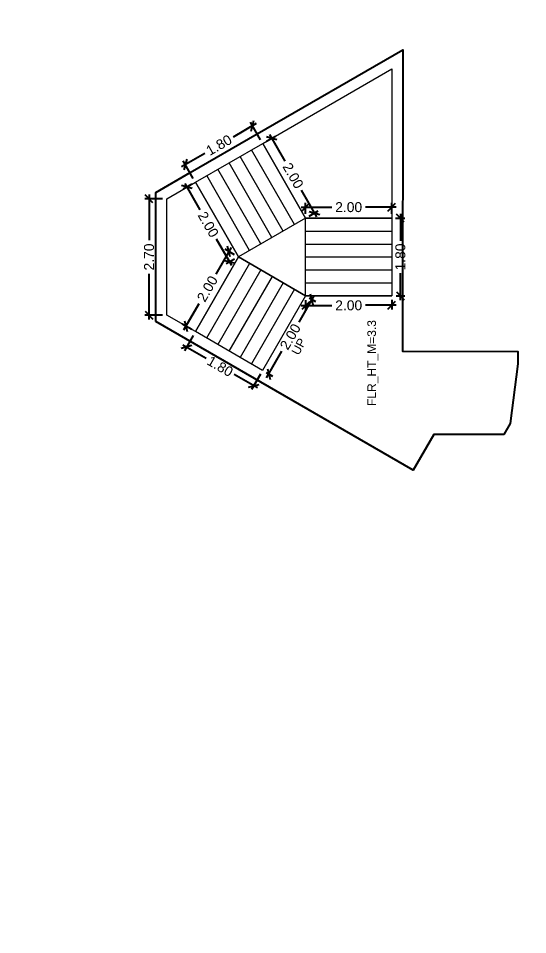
# Model space of a CAD drawing. Header units: metres. Extents: x 256329 to 886268, y -249371 to 355.
# Drawn here: x 286474.92 to 286486.75, y -1283.15 to -1261.9 of the extents above; entities that cross this region are included whole.
import ezdxf

# ---------------------------------------------------------------- set-up
doc = ezdxf.new("R2010")
doc.units = ezdxf.units.M
doc.header["$MEASUREMENT"] = 0
doc.header["$PDMODE"] = 35
doc.linetypes.add('CONTINOUS', pattern=[0])
doc.layers.get('0').update_dxf_attribs({"lineweight": 18})
doc.layers.get('Defpoints').update_dxf_attribs({"lineweight": 20})
doc.layers.add('A_TEXT', color=4, linetype='Continuous', lineweight=0, transparency=0.3)
doc.layers.add('BLK_2_FLR_5_STAIR_4', color=7, linetype='Continuous', plot=False)
for name, color, linetype, lineweight in [('BLK_2_FLR_5_STAIR_4_FLIGHT_1', 7, 'Continuous', 0), ('BLK_2_FLR_5_STAIR_4_FLIGHT_2', 7, 'Continuous', 0), ('BLK_2_FLR_5_STAIR_4_FLIGHT_3', 7, 'Continuous', 0), ('BLK_2_FLR_5_STAIR_4_LANDING_1', 7, 'Continuous', 0), ('BLK_2_FLR_5_STAIR_4_LANDING_2', 7, 'Continuous', 0)]:
    doc.layers.add(name, color=color, linetype=linetype, lineweight=lineweight)
doc.styles.add('Arial', font='arial.ttf')
doc.styles.get("Standard").update_dxf_attribs({"font": 'arial.ttf'})
doc.dimstyles.new('METRIC DIM', dxfattribs={"dimtxt": 0.23, "dimasz": 0.18, "dimexe": 0.1, "dimexo": 0.1, "dimgap": 0.09, "dimtad": 0, "dimzin": 0, "dimdsep": 46, "dimtxsty": 'Standard', "dimblk": 'OBLIQUE', "dimcen": 0, "dimdle": 0.1, "dimclrd": 147, "dimclre": 147, "dimclrt": 7, "dimadec": 0, "dimazin": 0, "dimtfac": 1, "dimtofl": 0, "dimtmove": 0, "dimatfit": 2, "dimfxl": 0.125, "dimtolj": 1, "dimtzin": 0, "dimarcsym": 0})

# ---------------------------------------------------------------- blocks, each defined once
blk = doc.blocks.new('_Oblique')
at = {"color": 0, "linetype": 'ByBlock', "lineweight": -2}
blk.add_line((-0.5, -0.5), (0.5, 0.5), dxfattribs=at)
blk = doc.blocks.new('*D1270')
at = {"layer": 'BLK_2_FLR_5_STAIR_4_FLIGHT_2', "color": 147, "lineweight": -2, "transparency": 16777216}
for p, q in [((286480.450185, -1264.339422), (286479.910449, -1264.649568)), ((286480.548751, -1264.711663), (286480.313658, -1264.30254)), ((286478.716093, -1265.335877), (286479.255829, -1265.02573)), ((286478.988068, -1265.608473), (286478.752974, -1265.199349))]:
    blk.add_line(p, q, dxfattribs=at)
at = {"layer": 'Defpoints', "color": 0, "linetype": 'CONTINOUS', "transparency": 16777216}
for p in [(286480.36348, -1264.389244), (286480.598574, -1264.798368, 0.042641), (286479.03789, -1265.695177, 0.042641)]:
    blk.add_point(p, dxfattribs=at)
at = {"layer": 'BLK_2_FLR_5_STAIR_4_FLIGHT_2', "color": 147, "linetype": 'CONTINOUS', "lineweight": -2, "transparency": 16777216, "xscale": 0.18, "yscale": 0.18, "zscale": 0.18}
for p, rotation in [((286480.36348, -1264.389244), 29.88281300000001), ((286478.802797, -1265.286054), 209.882813)]:
    blk.add_blockref('_Oblique', p, dxfattribs=dict(at, rotation=rotation))
at = {"layer": 'BLK_2_FLR_5_STAIR_4_FLIGHT_2', "color": 7, "linetype": 'CONTINOUS', "transparency": 16777216, "insert": (286479.583139, -1264.837649), "char_height": 0.23, "attachment_point": 5, "rotation": 29.8828126}
blk.add_mtext('\\A1;1.80', dxfattribs=at)
blk = doc.blocks.new('*D1271')
at = {"layer": 'BLK_2_FLR_5_STAIR_4_LANDING_1', "color": 147, "lineweight": -2, "transparency": 16777216}
for p, q in [((286479.863074, -1267.215441), (286479.50893, -1267.831367)), ((286479.947654, -1267.379424), (286479.726536, -1267.252286)), ((286478.765704, -1269.123982), (286479.119848, -1268.508057)), ((286478.949976, -1269.114583), (286478.728858, -1268.987445))]:
    blk.add_line(p, q, dxfattribs=at)
at = {"layer": 'Defpoints', "color": 0, "linetype": 'CONTINOUS', "transparency": 16777216}
for p in [(286479.813228, -1267.302132), (286480.034346, -1267.42927, 0.042641), (286479.036667, -1269.164429, 0.042641)]:
    blk.add_point(p, dxfattribs=at)
at = {"layer": 'BLK_2_FLR_5_STAIR_4_LANDING_1', "color": 147, "linetype": 'CONTINOUS', "lineweight": -2, "transparency": 16777216, "xscale": 0.18, "yscale": 0.18, "zscale": 0.18}
for p, rotation in [((286479.813228, -1267.302132), 60.102044), ((286478.81555, -1269.037291), 240.102044)]:
    blk.add_blockref('_Oblique', p, dxfattribs=dict(at, rotation=rotation))
at = {"layer": 'BLK_2_FLR_5_STAIR_4_LANDING_1', "color": 7, "linetype": 'CONTINOUS', "transparency": 16777216, "insert": (286479.314389, -1268.169712), "char_height": 0.23, "attachment_point": 5, "rotation": 60.1020442}
blk.add_mtext('\\A1;2.00', dxfattribs=at)
blk = doc.blocks.new('*D1272')
at = {"layer": 'BLK_2_FLR_5_STAIR_4_FLIGHT_2', "color": 147, "lineweight": -2, "transparency": 16777216}
for p, q in [((286478.951186, -1265.745), (286478.750467, -1265.860339)), ((286478.787349, -1265.723811), (286479.140948, -1266.339166)), ((286479.883449, -1267.631313), (286479.529851, -1267.015959)), ((286479.947641, -1267.479093), (286479.746922, -1267.594431))]:
    blk.add_line(p, q, dxfattribs=at)
at = {"layer": 'Defpoints', "color": 0, "linetype": 'CONTINOUS', "transparency": 16777216}
for p in [(286478.837171, -1265.810516), (286479.03789, -1265.695177, 0.042641), (286480.034346, -1267.42927, 0.042641)]:
    blk.add_point(p, dxfattribs=at)
at = {"layer": 'BLK_2_FLR_5_STAIR_4_FLIGHT_2', "color": 147, "linetype": 'CONTINOUS', "lineweight": -2, "transparency": 16777216, "xscale": 0.18, "yscale": 0.18, "zscale": 0.18}
for p, rotation in [((286478.837171, -1265.810516), 119.882813), ((286479.833627, -1267.544608), 299.882813)]:
    blk.add_blockref('_Oblique', p, dxfattribs=dict(at, rotation=rotation))
at = {"layer": 'BLK_2_FLR_5_STAIR_4_FLIGHT_2', "color": 7, "linetype": 'CONTINOUS', "transparency": 16777216, "insert": (286479.335399, -1266.677562), "char_height": 0.23, "attachment_point": 5, "rotation": 299.8828126}
blk.add_mtext('\\A1;2.00', dxfattribs=at)
blk = doc.blocks.new('*D1273')
at = {"layer": 'BLK_2_FLR_5_STAIR_4_FLIGHT_3', "color": 147, "lineweight": -2, "transparency": 16777216}
for p, q in [((286481.496047, -1268.560187), (286482.205863, -1268.55701)), ((286481.595476, -1268.432459), (286481.596494, -1268.659739)), ((286483.696244, -1268.550338), (286482.986428, -1268.553516)), ((286483.595675, -1268.423505), (286483.596693, -1268.650785))]:
    blk.add_line(p, q, dxfattribs=at)
at = {"layer": 'Defpoints', "color": 0, "linetype": 'CONTINOUS', "transparency": 16777216}
for p in [(286481.595029, -1268.33246, 0.042641), (286483.595228, -1268.323506, 0.042641), (286483.596245, -1268.550786)]:
    blk.add_point(p, dxfattribs=at)
at = {"layer": 'BLK_2_FLR_5_STAIR_4_FLIGHT_3', "color": 147, "linetype": 'CONTINOUS', "lineweight": -2, "transparency": 16777216, "xscale": 0.18, "yscale": 0.18, "zscale": 0.18}
for p, rotation in [((286481.596046, -1268.55974), 180.256477), ((286483.596245, -1268.550786), 0.256477)]:
    blk.add_blockref('_Oblique', p, dxfattribs=dict(at, rotation=rotation))
at = {"layer": 'BLK_2_FLR_5_STAIR_4_FLIGHT_3', "color": 7, "linetype": 'CONTINOUS', "transparency": 16777216, "insert": (286482.596146, -1268.555263), "char_height": 0.23, "attachment_point": 5, "rotation": 0.2564771}
blk.add_mtext('\\A1;2.00', dxfattribs=at)
blk = doc.blocks.new('*D1274')
at = {"layer": 'BLK_2_FLR_5_STAIR_4_FLIGHT_1', "color": 147, "lineweight": -2, "transparency": 16777216}
for p, q in [((286481.789954, -1268.329494), (286481.435377, -1268.943908)), ((286481.681641, -1268.382444), (286481.826583, -1268.466089)), ((286480.690641, -1270.234391), (286481.045219, -1269.619978)), ((286480.682295, -1270.114118), (286480.827237, -1270.197763))]:
    blk.add_line(p, q, dxfattribs=at)
at = {"layer": 'Defpoints', "color": 0, "linetype": 'CONTINOUS', "transparency": 16777216}
for p in [(286481.595029, -1268.33246, 0.042641), (286480.595683, -1270.064134, 0.042641), (286480.740625, -1270.147779)]:
    blk.add_point(p, dxfattribs=at)
at = {"layer": 'BLK_2_FLR_5_STAIR_4_FLIGHT_1', "color": 147, "linetype": 'CONTINOUS', "lineweight": -2, "transparency": 16777216, "xscale": 0.18, "yscale": 0.18, "zscale": 0.18}
for p, rotation in [((286481.739971, -1268.416106), 60.01084000000001), ((286480.740625, -1270.147779), 240.01084)]:
    blk.add_blockref('_Oblique', p, dxfattribs=dict(at, rotation=rotation))
at = {"layer": 'BLK_2_FLR_5_STAIR_4_FLIGHT_1', "color": 7, "linetype": 'CONTINOUS', "transparency": 16777216, "insert": (286481.240298, -1269.281943), "char_height": 0.23, "attachment_point": 5, "rotation": 60.0108404}
blk.add_mtext('\\A1;2.00', dxfattribs=at)
blk = doc.blocks.new('*D1275')
at = {"layer": 'BLK_2_FLR_5_STAIR_4_LANDING_2', "color": 147, "lineweight": -2, "transparency": 16777216}
for p, q in [((286480.685278, -1264.748545), (286480.893404, -1264.62895)), ((286480.756877, -1264.592068), (286481.110475, -1265.207423)), ((286481.852977, -1266.49957), (286481.499378, -1265.884216)), ((286481.681733, -1266.482637), (286481.889859, -1266.363043))]:
    blk.add_line(p, q, dxfattribs=at)
at = {"layer": 'Defpoints', "color": 0, "linetype": 'CONTINOUS', "transparency": 16777216}
for p in [(286480.598574, -1264.798368, 0.042641), (286480.806699, -1264.678773), (286481.595029, -1266.53246, 0.042641)]:
    blk.add_point(p, dxfattribs=at)
at = {"layer": 'BLK_2_FLR_5_STAIR_4_LANDING_2', "color": 147, "linetype": 'CONTINOUS', "lineweight": -2, "transparency": 16777216, "xscale": 0.18, "yscale": 0.18, "zscale": 0.18}
for p, rotation in [((286480.806699, -1264.678773), 119.882813), ((286481.803155, -1266.412866), 299.882813)]:
    blk.add_blockref('_Oblique', p, dxfattribs=dict(at, rotation=rotation))
at = {"layer": 'BLK_2_FLR_5_STAIR_4_LANDING_2', "color": 7, "linetype": 'CONTINOUS', "transparency": 16777216, "insert": (286481.304927, -1265.545819), "char_height": 0.23, "attachment_point": 5, "rotation": 299.8828126}
blk.add_mtext('\\A1;2.00', dxfattribs=at)
blk = doc.blocks.new('*D1276')
at = {"layer": 'BLK_2_FLR_5_STAIR_4_LANDING_2', "color": 147, "lineweight": -2, "transparency": 16777216}
for p, q in [((286481.495029, -1266.276809), (286482.204742, -1266.276809)), ((286481.595029, -1266.43246), (286481.595029, -1266.176809)), ((286483.695029, -1266.276809), (286482.985315, -1266.276809)), ((286483.595029, -1266.43246), (286483.595029, -1266.176809))]:
    blk.add_line(p, q, dxfattribs=at)
at = {"layer": 'Defpoints', "color": 0, "linetype": 'CONTINOUS', "transparency": 16777216}
for p in [(286483.595029, -1266.276809), (286481.595029, -1266.53246, 0.042641), (286483.595029, -1266.53246, 0.042641)]:
    blk.add_point(p, dxfattribs=at)
at = {"layer": 'BLK_2_FLR_5_STAIR_4_LANDING_2', "color": 147, "linetype": 'CONTINOUS', "lineweight": -2, "transparency": 16777216, "xscale": 0.18, "yscale": 0.18, "zscale": 0.18, "rotation": 180}
blk.add_blockref('_Oblique', (286481.595029, -1266.276809), dxfattribs=at)
at = {"layer": 'BLK_2_FLR_5_STAIR_4_LANDING_2', "color": 147, "linetype": 'CONTINOUS', "lineweight": -2, "transparency": 16777216, "xscale": 0.18, "yscale": 0.18, "zscale": 0.18}
blk.add_blockref('_Oblique', (286483.595029, -1266.276809), dxfattribs=at)
at = {"layer": 'BLK_2_FLR_5_STAIR_4_LANDING_2', "color": 7, "linetype": 'CONTINOUS', "transparency": 16777216, "insert": (286482.595029, -1266.276809), "char_height": 0.23, "attachment_point": 5}
blk.add_mtext('\\A1;2.00', dxfattribs=at)
blk = doc.blocks.new('*D1277')
at = {"layer": 'BLK_2_FLR_5_STAIR_4_FLIGHT_1', "color": 147, "lineweight": -2, "transparency": 16777216}
for p, q in [((286478.986684, -1269.251041), (286478.781278, -1269.60697)), ((286478.744649, -1269.470374), (286479.283809, -1269.781522)), ((286480.476889, -1270.470047), (286479.93773, -1270.158899)), ((286480.5457, -1270.150746), (286480.340294, -1270.506675))]:
    blk.add_line(p, q, dxfattribs=at)
at = {"layer": 'Defpoints', "color": 0, "linetype": 'CONTINOUS', "transparency": 16777216}
for p in [(286479.036667, -1269.164429, 0.042641), (286480.595683, -1270.064134, 0.042641), (286480.390277, -1270.420063)]:
    blk.add_point(p, dxfattribs=at)
at = {"layer": 'BLK_2_FLR_5_STAIR_4_FLIGHT_1', "color": 147, "linetype": 'CONTINOUS', "lineweight": -2, "transparency": 16777216, "xscale": 0.18, "yscale": 0.18, "zscale": 0.18}
for p, rotation in [((286478.831261, -1269.520358), 150.01084), ((286480.390277, -1270.420063), 330.01084)]:
    blk.add_blockref('_Oblique', p, dxfattribs=dict(at, rotation=rotation))
at = {"layer": 'BLK_2_FLR_5_STAIR_4_FLIGHT_1', "color": 7, "linetype": 'CONTINOUS', "transparency": 16777216, "insert": (286479.610769, -1269.970211), "char_height": 0.23, "attachment_point": 5, "rotation": 330.0108404}
blk.add_mtext('\\A1;1.80', dxfattribs=at)
blk = doc.blocks.new('*D1278')
at = {"layer": 'BLK_2_FLR_5_STAIR_4_FLIGHT_3', "color": 147, "lineweight": -2, "transparency": 16777216}
for p, q in [((286483.796377, -1266.43246), (286483.796377, -1267.05496)), ((286483.68123, -1266.53246), (286483.896377, -1266.53246)), ((286483.796377, -1268.43246), (286483.796377, -1267.80996)), ((286483.695029, -1268.33246), (286483.896377, -1268.33246))]:
    blk.add_line(p, q, dxfattribs=at)
at = {"layer": 'Defpoints', "color": 0, "linetype": 'CONTINOUS', "transparency": 16777216}
for p in [(286483.58123, -1266.53246, 0.042641), (286483.796377, -1266.53246), (286483.595029, -1268.33246, 0.042641)]:
    blk.add_point(p, dxfattribs=at)
at = {"layer": 'BLK_2_FLR_5_STAIR_4_FLIGHT_3', "color": 147, "linetype": 'CONTINOUS', "lineweight": -2, "transparency": 16777216, "xscale": 0.18, "yscale": 0.18, "zscale": 0.18}
for p, rotation in [((286483.796377, -1266.53246), 90), ((286483.796377, -1268.33246), 270)]:
    blk.add_blockref('_Oblique', p, dxfattribs=dict(at, rotation=rotation))
at = {"layer": 'BLK_2_FLR_5_STAIR_4_FLIGHT_3', "color": 7, "linetype": 'CONTINOUS', "transparency": 16777216, "insert": (286483.796377, -1267.43246), "char_height": 0.23, "attachment_point": 5, "rotation": 90}
blk.add_mtext('\\A1;1.80', dxfattribs=at)
blk = doc.blocks.new('*D1279')
at = {"layer": 'BLK_2_FLR_5_STAIR_4_LANDING_1', "color": 147, "lineweight": -2, "transparency": 16777216}
for p, q in [((286477.960282, -1265.982171), (286477.960282, -1267.041354)), ((286478.274116, -1266.082171), (286477.860282, -1266.082171)), ((286477.960282, -1268.881111), (286477.960282, -1267.821927)), ((286478.273453, -1268.781111), (286477.860282, -1268.781111))]:
    blk.add_line(p, q, dxfattribs=at)
at = {"layer": 'Defpoints', "color": 0, "linetype": 'CONTINOUS', "transparency": 16777216}
for p in [(286477.960282, -1266.082171), (286478.374116, -1266.082171, 0.042641), (286478.373453, -1268.781111, 0.042641)]:
    blk.add_point(p, dxfattribs=at)
at = {"layer": 'BLK_2_FLR_5_STAIR_4_LANDING_1', "color": 147, "linetype": 'CONTINOUS', "lineweight": -2, "transparency": 16777216, "xscale": 0.18, "yscale": 0.18, "zscale": 0.18}
for p, rotation in [((286477.960282, -1266.082171), 90), ((286477.960282, -1268.781111), 270)]:
    blk.add_blockref('_Oblique', p, dxfattribs=dict(at, rotation=rotation))
at = {"layer": 'BLK_2_FLR_5_STAIR_4_LANDING_1', "color": 7, "linetype": 'CONTINOUS', "transparency": 16777216, "insert": (286477.960282, -1267.431641), "char_height": 0.23, "attachment_point": 5, "rotation": 90}
blk.add_mtext('\\A1;2.70', dxfattribs=at)

msp = doc.modelspace()

# ---------------------------------------------------------------- linework, layer by layer
at = {"color": 5, "linetype": 'CONTINOUS'}
msp.add_line((286481.595029, -1268.33246, 0.123574), (286481.595029, -1266.53246, 0.123574), dxfattribs=at)
at = {"color": 5, "linetype": 'CONTINOUS', "elevation": 0.123574}
msp.add_lwpolyline([(286481.595029, -1268.33246), (286480.034346, -1267.42927)], dxfattribs=at)
at = {"layer": 'BLK_2_FLR_5_STAIR_4', "color": 7, "linetype": 'CONTINOUS', "elevation": 0.123574}
msp.add_lwpolyline([(286478.120098, -1268.927306), (286478.120833, -1265.936611), (286478.910989, -1265.475935), (286480.472124, -1264.578866), (286483.850011, -1262.628056), (286483.846984, -1269.620458), (286486.523576, -1269.621127), (286486.523504, -1269.91042), (286486.345939, -1271.295602), (286486.199728, -1271.548935), (286484.576787, -1271.548622), (286484.096576, -1272.379588)], close=True, dxfattribs=at)
at = {"layer": 'BLK_2_FLR_5_STAIR_4_FLIGHT_1', "color": 3, "linetype": 'CONTINOUS'}
for p, q in [((286480.034346, -1267.42927, 0.123574), (286479.036667, -1269.164429, 0.123574)), ((286480.295849, -1267.582706, 0.123574), (286479.296503, -1269.31438, 0.123574)), ((286480.555685, -1267.732657, 0.123574), (286479.556339, -1269.464331, 0.123574)), ((286480.815521, -1267.882608, 0.123574), (286479.816175, -1269.614281, 0.123574)), ((286481.075357, -1268.032558, 0.123574), (286480.076011, -1269.764232, 0.123574)), ((286481.335193, -1268.182509, 0.123574), (286480.335847, -1269.914183, 0.123574)), ((286481.595029, -1268.33246, 0.123574), (286480.595683, -1270.064134, 0.123574))]:
    msp.add_line(p, q, dxfattribs=at)
at = {"layer": 'BLK_2_FLR_5_STAIR_4_FLIGHT_1', "ltscale": 0.05, "elevation": 0.123574}
msp.add_lwpolyline([(286480.034346, -1267.42927), (286481.595029, -1268.33246), (286480.595683, -1270.064134), (286479.036667, -1269.164429), (286480.034346, -1267.42927)], dxfattribs=at)
at = {"layer": 'BLK_2_FLR_5_STAIR_4_FLIGHT_2', "color": 3, "linetype": 'CONTINOUS'}
for p, q in [((286481.595029, -1266.53246, 0.123574), (286480.598574, -1264.798368, 0.123574)), ((286481.334915, -1266.681928, 0.123574), (286480.33846, -1264.947836, 0.123574)), ((286481.074801, -1266.831397, 0.123574), (286480.078346, -1265.097304, 0.123574)), ((286480.554573, -1267.130333, 0.123574), (286479.558118, -1265.396241, 0.123574)), ((286480.814687, -1266.980865, 0.123574), (286479.818232, -1265.246773, 0.123574)), ((286480.294459, -1267.279802, 0.123574), (286479.298004, -1265.545709, 0.123574)), ((286480.034346, -1267.42927, 0.123574), (286479.03789, -1265.695177, 0.123574))]:
    msp.add_line(p, q, dxfattribs=at)
at = {"layer": 'BLK_2_FLR_5_STAIR_4_FLIGHT_2', "color": 7, "linetype": 'CONTINOUS', "elevation": 0.123574}
msp.add_lwpolyline([(286479.03789, -1265.695177), (286480.598574, -1264.798368), (286481.595029, -1266.53246), (286480.034346, -1267.42927), (286479.03789, -1265.695177)], dxfattribs=at)
at = {"layer": 'BLK_2_FLR_5_STAIR_4_FLIGHT_3', "color": 3, "linetype": 'CONTINOUS'}
for p, q in [((286481.595029, -1266.53246, 0.123574), (286483.595029, -1266.53246, 0.123574)), ((286481.595029, -1266.83246, 0.123574), (286483.595029, -1266.83246, 0.123574)), ((286481.595029, -1267.13246, 0.123574), (286483.595029, -1267.13246, 0.123574)), ((286481.595029, -1267.43246, 0.123574), (286483.595029, -1267.43246, 0.123574)), ((286481.595029, -1267.73246, 0.123574), (286483.595029, -1267.73246, 0.123574)), ((286481.595029, -1268.03246, 0.123574), (286483.595029, -1268.03246, 0.123574)), ((286481.595029, -1268.33246, 0.123574), (286483.595029, -1268.33246, 0.123574))]:
    msp.add_line(p, q, dxfattribs=at)
at = {"layer": 'BLK_2_FLR_5_STAIR_4_FLIGHT_3', "color": 7, "linetype": 'CONTINOUS', "elevation": 0.123574}
msp.add_lwpolyline([(286481.595029, -1268.33246), (286481.595029, -1266.53246), (286483.595029, -1266.53246), (286483.595029, -1268.33246)], close=True, dxfattribs=at)
at = {"layer": 'BLK_2_FLR_5_STAIR_4_LANDING_1', "color": 7, "linetype": 'CONTINOUS', "elevation": 0.123574}
msp.add_lwpolyline([(286478.373453, -1268.781111), (286478.374116, -1266.082171), (286479.03789, -1265.695177), (286480.034346, -1267.42927), (286479.036667, -1269.164429), (286478.373453, -1268.781111)], dxfattribs=at)
at = {"layer": 'BLK_2_FLR_5_STAIR_4_LANDING_2', "ltscale": 0.05, "elevation": 0.123574}
msp.add_lwpolyline([(286481.595029, -1266.53246), (286480.598574, -1264.798368), (286483.595752, -1263.067425), (286483.595752, -1266.53246), (286481.595029, -1266.53246)], dxfattribs=at)

# ---------------------------------------------------------------- texts
at = {"layer": 'A_TEXT', "lineweight": 0, "insert": (286482.00673, -1268.661959, 0.123574), "char_height": 0.2, "width": 2.485498, "attachment_point": 9, "rotation": 61.8720228, "style": 'Arial'}
msp.add_mtext('\\pxi2.2673,qc;UP', dxfattribs=at)
at = {"layer": 'BLK_2_FLR_5_STAIR_4', "color": 7, "linetype": 'CONTINOUS', "insert": (286483.029335, -1270.889703, 0.080933), "char_height": 0.2, "attachment_point": 1, "rotation": 90}
msp.add_mtext_dynamic_manual_height_columns('FLR_HT_M=3.3', width=2.272281, gutter_width=0.405, heights=[0.300679], dxfattribs=at)

# ---------------------------------------------------------------- dimensions: what is measured, and where the dimension line sits
at = {"layer": 'BLK_2_FLR_5_STAIR_4_FLIGHT_1', "color": 2, "linetype": 'CONTINOUS'}
dim = msp.add_aligned_dim(p1=(286481.595029, -1268.33246, 0.123574), p2=(286480.595683, -1270.064134, 0.123574), distance=0.167346, dimstyle='METRIC DIM', override={"dimfxl": 0.18}, dxfattribs=at)
dim.commit()
dim.dimension.update_dxf_attribs({"geometry": '*D1274', "text_midpoint": (286481.240298, -1269.281943, 0.080933)})
at = {"layer": 'BLK_2_FLR_5_STAIR_4_FLIGHT_1', "color": 1, "linetype": 'CONTINOUS'}
dim = msp.add_aligned_dim(p1=(286479.036667, -1269.164429, 0.123574), p2=(286480.595683, -1270.064134, 0.123574), distance=-0.410947, dimstyle='METRIC DIM', override={"dimfxl": 0.18}, dxfattribs=at)
dim.commit()
dim.dimension.update_dxf_attribs({"geometry": '*D1277', "text_midpoint": (286479.610769, -1269.970211, 0.080933)})
at = {"layer": 'BLK_2_FLR_5_STAIR_4_FLIGHT_2', "color": 1, "linetype": 'CONTINOUS'}
dim = msp.add_aligned_dim(p1=(286479.03789, -1265.695177, 0.123574), p2=(286480.598574, -1264.798368, 0.123574), distance=0.47186, dimstyle='METRIC DIM', override={"dimfxl": 0.18}, dxfattribs=at)
dim.commit()
dim.dimension.update_dxf_attribs({"geometry": '*D1270', "text_midpoint": (286479.583139, -1264.837649, 0.080933)})
at = {"layer": 'BLK_2_FLR_5_STAIR_4_FLIGHT_2', "color": 2, "linetype": 'CONTINOUS'}
dim = msp.add_aligned_dim(p1=(286480.034346, -1267.42927, 0.123574), p2=(286479.03789, -1265.695177, 0.123574), distance=0.231498, dimstyle='METRIC DIM', override={"dimfxl": 0.18}, dxfattribs=at)
dim.commit()
dim.dimension.update_dxf_attribs({"geometry": '*D1272', "text_midpoint": (286479.335399, -1266.677562, 0.080933)})
at = {"layer": 'BLK_2_FLR_5_STAIR_4_FLIGHT_3', "color": 1, "linetype": 'CONTINOUS'}
dim = msp.add_linear_dim(base=(286483.796377, -1266.53246, 0.080933), p1=(286483.595029, -1268.33246, 0.123574), p2=(286483.58123, -1266.53246, 0.123574), angle=90, dimstyle='METRIC DIM', override={"dimfxl": 0.18}, dxfattribs=at)
dim.commit()
dim.dimension.update_dxf_attribs({"geometry": '*D1278', "text_midpoint": (286483.796377, -1267.43246, 0.080933)})
at = {"layer": 'BLK_2_FLR_5_STAIR_4_FLIGHT_3', "color": 2, "linetype": 'CONTINOUS'}
dim = msp.add_aligned_dim(p1=(286481.595029, -1268.33246, 0.123574), p2=(286483.595228, -1268.323506, 0.123574), distance=-0.227282, dimstyle='METRIC DIM', override={"dimfxl": 0.18}, dxfattribs=at)
dim.commit()
dim.dimension.update_dxf_attribs({"geometry": '*D1273', "text_midpoint": (286482.596146, -1268.555263, 0.080933)})
at = {"layer": 'BLK_2_FLR_5_STAIR_4_LANDING_1', "color": 1, "linetype": 'CONTINOUS'}
dim = msp.add_linear_dim(base=(286477.960282, -1266.082171, 0.080933), p1=(286478.373453, -1268.781111, 0.123574), p2=(286478.374116, -1266.082171, 0.123574), angle=90, dimstyle='METRIC DIM', override={"dimfxl": 0.18}, dxfattribs=at)
dim.commit()
dim.dimension.update_dxf_attribs({"geometry": '*D1279', "text_midpoint": (286477.960282, -1267.431641, 0.080933)})
at = {"layer": 'BLK_2_FLR_5_STAIR_4_LANDING_1', "color": 2, "linetype": 'CONTINOUS'}
dim = msp.add_aligned_dim(p1=(286479.036667, -1269.164429, 0.123574), p2=(286480.034346, -1267.42927, 0.123574), distance=0.255063, dimstyle='METRIC DIM', override={"dimfxl": 0.18}, dxfattribs=at)
dim.commit()
dim.dimension.update_dxf_attribs({"geometry": '*D1271', "text_midpoint": (286479.314389, -1268.169712, 0.080933)})
at = {"layer": 'BLK_2_FLR_5_STAIR_4_LANDING_2', "color": 1, "linetype": 'CONTINOUS'}
dim = msp.add_aligned_dim(p1=(286481.595029, -1266.53246, 0.123574), p2=(286480.598574, -1264.798368, 0.123574), distance=-0.24004, dimstyle='METRIC DIM', override={"dimfxl": 0.18}, dxfattribs=at)
dim.commit()
dim.dimension.update_dxf_attribs({"geometry": '*D1275', "text_midpoint": (286481.304927, -1265.545819, 0.080933)})
at = {"layer": 'BLK_2_FLR_5_STAIR_4_LANDING_2', "color": 2, "linetype": 'CONTINOUS'}
dim = msp.add_aligned_dim(p1=(286481.595029, -1266.53246, 0.123574), p2=(286483.595029, -1266.53246, 0.123574), distance=0.255651, dimstyle='METRIC DIM', override={"dimfxl": 0.18}, dxfattribs=at)
dim.commit()
dim.dimension.update_dxf_attribs({"geometry": '*D1276', "text_midpoint": (286482.595029, -1266.276809, 0.080933)})

doc.saveas('drawing.dxf')
